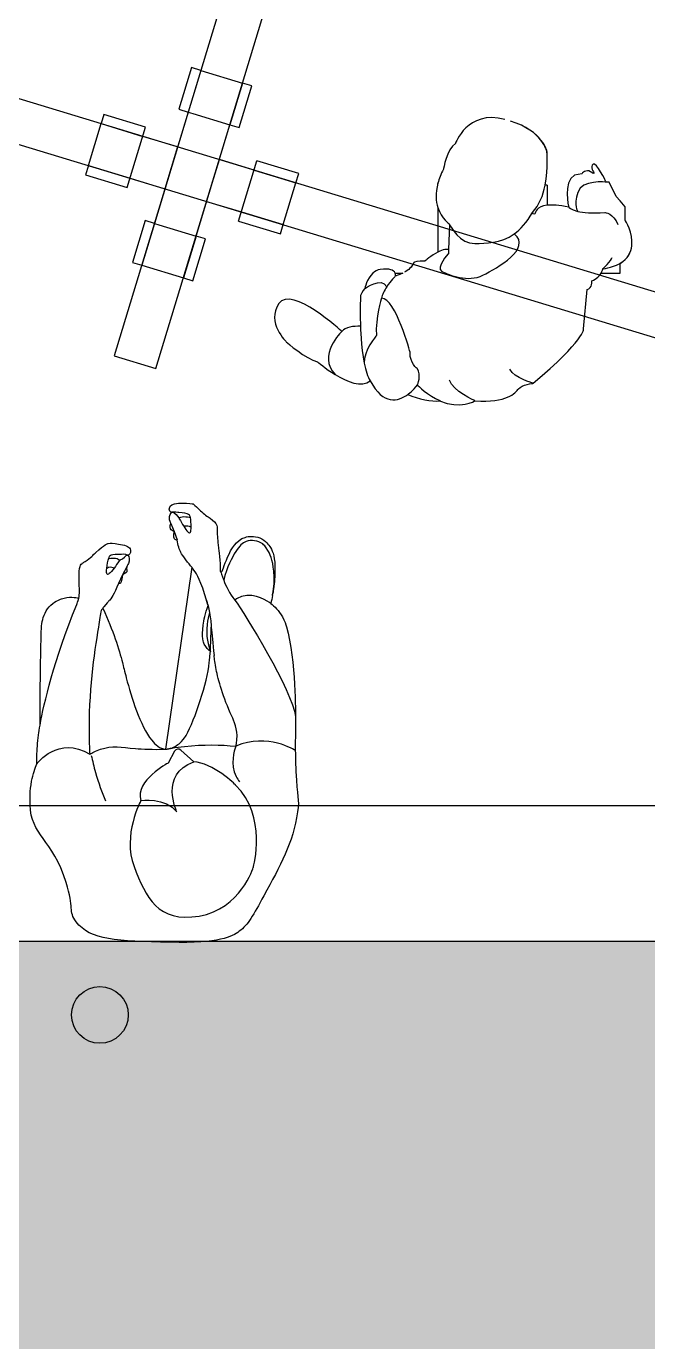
# Model space of a CAD drawing. Header units: millimetres. Extents: x 13722 to 114356, y -17117 to 61088.
# Drawn here: x 73308 to 74590, y 46100 to 48813 of the extents above; entities that cross this region are included whole.
import ezdxf

# ---------------------------------------------------------------- set-up
doc = ezdxf.new("R2010")
doc.units = ezdxf.units.MM
for name, color, linetype in [('01', 3, 'Continuous'), ('02', 250, 'Continuous'), ('03_lighting', 3, 'Continuous'), ('Toffu_Outline', 8, 'Continuous')]:
    doc.layers.add(name, color=color, linetype=linetype)

# ---------------------------------------------------------------- blocks, each defined once
blk = doc.blocks.new('lighting')
at = {"layer": '03_lighting'}
h = blk.add_hatch(dxfattribs=at)
h.set_pattern_fill('AR-CONC', color=256, scale=50)
h.paths.add_polyline_path([(93337, -567.7, 1), (93454.1, -567.7, 1)])
blk.add_circle((93395.5, -567.7), 58.6, dxfattribs=at)
blk = doc.blocks.new('90_90')
at = {"layer": '02'}
for p, q in [((12638.8, -431.1), (12618.8, -431.1)), ((12618.8, -431.1), (12618.8, -521.1)), ((12638.8, -431.1), (12638.8, -521.1)), ((12638.8, -431.1), (12728.8, -431.1)), ((12728.8, -431.1), (12728.8, -521.1)), ((12748.8, -431.1), (12728.8, -431.1)), ((12748.8, -521.1), (12748.8, -431.1)), ((12618.8, -521.1), (12748.8, -521.1)), ((12638.8, -521.1), (12638.8, -596.1)), ((12728.8, -596.1), (12728.8, -521.1)), ((12473.8, -576.1), (12473.8, -596.1)), ((12563.8, -576.1), (12473.8, -576.1)), ((12563.8, -596.1), (12473.8, -596.1)), ((12473.8, -596.1), (12473.8, -686.1)), ((12563.8, -596.1), (12563.8, -576.1)), ((12563.8, -596.1), (12563.8, -606.1)), ((12803.8, -596.1), (12563.8, -596.1)), ((12803.8, -576.1), (12803.8, -596.1)), ((12893.8, -576.1), (12803.8, -576.1)), ((12893.8, -596.1), (12803.8, -596.1)), ((12803.8, -596.1), (12803.8, -606.1)), ((12893.8, -596.1), (12893.8, -576.1)), ((12893.8, -596.1), (12893.8, -686.1)), ((12563.8, -606.1), (12563.8, -686.1)), ((12803.8, -606.1), (12803.8, -686.1)), ((12563.8, -686.1), (12473.8, -686.1)), ((12473.8, -686.1), (12473.8, -706.1)), ((12563.8, -706.1), (12563.8, -686.1)), ((12563.8, -686.1), (12803.8, -686.1)), ((12638.8, -686.1), (12638.8, -761.1)), ((12728.8, -761.1), (12728.8, -686.1)), ((12893.8, -686.1), (12803.8, -686.1)), ((12803.8, -686.1), (12803.8, -706.1)), ((12893.8, -706.1), (12893.8, -686.1)), ((12473.8, -706.1), (12563.8, -706.1)), ((12803.8, -706.1), (12893.8, -706.1)), ((12618.8, -761.1), (12618.8, -851.1)), ((12618.8, -761.1), (12748.8, -761.1)), ((12638.8, -761.1), (12638.8, -851.1)), ((12728.8, -761.1), (12728.8, -851.1)), ((12748.8, -851.1), (12748.8, -761.1)), ((12618.8, -851.1), (12638.8, -851.1)), ((12638.8, -851.1), (12728.8, -851.1)), ((12728.8, -851.1), (12748.8, -851.1))]:
    blk.add_line(p, q, dxfattribs=at)
for points in [[(12728.8, -596.1), (12638.8, -596.1)], [(12638.8, -686.1), (12728.8, -686.1)]]:
    blk.add_lwpolyline(points, dxfattribs=at)
blk = doc.blocks.new('RW')
at = {"layer": '02'}
for points in [[(93812.5, -24309.1), (93898.6, -24335.2), (94564.2, -22144.1), (94478.1, -22118)], [(96720.6, -24816.3), (96746.7, -24730.2), (92154, -23334.9), (92127.9, -23421)]]:
    blk.add_lwpolyline(points, close=True, dxfattribs=at)
at = {"layer": '02', "rotation": 73.10102855420456}
blk.add_blockref('90_90', (89672.9, -35884.4), dxfattribs=at)
blk = doc.blocks.new('FWFW')
at = {"layer": 'Toffu_Outline'}
for p, q in [((108797, -6424), (108797, -6465.8)), ((108571.1, -6470.3), (108571.1, -6549)), ((108797, -6465.8), (108797, -6466.1))]:
    blk.add_line(p, q, dxfattribs=at)
for points in [[(108709.3, -6288.5), (108631.3, -6268.5), (108607.3, -6338.5), (108607.3, -6338.5)], [(108796.3, -6354.5), (108796.3, -6354.5), (108788.2, -6313.3), (108721.1, -6291.9)], [(108796.1, -6354.5), (108796.1, -6354.5), (108788, -6313.3), (108721.1, -6292)], [(108607.3, -6338.5), (108589.3, -6349.5), (108582.6, -6391.5), (108582.6, -6391.5)], [(108792.4, -6424), (108799.7, -6388.6), (108796.1, -6354.5), (108796.1, -6354.5)], [(108796.9, -6363.5), (108796.7, -6357.9), (108796.3, -6354.5), (108796.3, -6354.5)], [(108582.6, -6391.5), (108577.3, -6401.8), (108573.7, -6411.5), (108571.3, -6420.3)], [(108868.3, -6400.5), (108868.3, -6400.5), (108853.3, -6403.5), (108853.3, -6403.5)], [(108886.3, -6396.5), (108877.3, -6390.5), (108868.3, -6400.5), (108868.3, -6400.5)], [(108891.3, -6380.8), (108884.6, -6385.5), (108893.3, -6399.2), (108893.3, -6399.2)], [(108893.3, -6399.2), (108892.3, -6402.5), (108886.3, -6396.5), (108886.3, -6396.5)], [(108918.5, -6418.1), (108917.6, -6416.1), (108897.8, -6376.3), (108891.3, -6380.8)], [(108571.3, -6420.3), (108565.7, -6440.9), (108567.1, -6457.4), (108571.1, -6470.3)], [(108571.1, -6420.3), (108570.8, -6421.6), (108570.5, -6422.8), (108570.2, -6424)], [(108766.3, -6480.5), (108780.5, -6465.6), (108788.3, -6444.9), (108792.5, -6424.5)], [(108792.5, -6424), (108792.5, -6424), (108792.4, -6424), (108792.4, -6424)], [(108797, -6424), (108797, -6424), (108792.5, -6424), (108792.5, -6424)], [(108853.3, -6403.5), (108827.8, -6418.5), (108841.3, -6469.5), (108841.3, -6469.5)], [(108918.4, -6418.1), (108918.4, -6418.1), (108868.6, -6412), (108859.6, -6439.5)], [(108918.6, -6418.1), (108918.6, -6418.1), (108918.6, -6418.1), (108918.5, -6418.1)], [(108924.3, -6418.1), (108924.3, -6418.1), (108918.6, -6418.1), (108918.6, -6418.1)], [(108939.3, -6447.5), (108939.3, -6447.5), (108924.3, -6418.1), (108924.3, -6418.1)], [(108859.6, -6439.5), (108850.6, -6467), (108859.6, -6478), (108859.6, -6478)], [(108947, -6456.3), (108947, -6456.3), (108939.3, -6447.5), (108939.3, -6447.5)], [(108957.9, -6468.8), (108957.9, -6468.8), (108947, -6456.3), (108947, -6456.3)], [(108571.1, -6470.3), (108578.6, -6493.9), (108595.3, -6504.8), (108595.3, -6504.8)], [(108728.9, -6524.8), (108741.8, -6515.4), (108754.5, -6501.4), (108766.1, -6480.5)], [(108770.9, -6483.2), (108767.9, -6486.8), (108766.3, -6480.5), (108766.3, -6480.5)], [(108797, -6465.8), (108773.6, -6468.3), (108773.1, -6480.6), (108770.9, -6483.2)], [(108841.1, -6469.4), (108821, -6465.5), (108807, -6464.7), (108797, -6465.8)], [(108841.3, -6469.5), (108841.2, -6469.5), (108841.2, -6469.4), (108841.1, -6469.4)], [(108841.1, -6469.5), (108841.1, -6469.5), (108844.7, -6474.6), (108859.6, -6478.2)], [(108859.6, -6478.2), (108870.8, -6480.8), (108888.4, -6482.6), (108915.8, -6480.5)], [(108915.8, -6480.5), (108915.8, -6480.5), (108933.4, -6482.1), (108942.4, -6505.5)], [(108957.9, -6496.8), (108957.9, -6496.8), (108957.9, -6468.8), (108957.9, -6468.8)], [(108595.3, -6505.2), (108595.3, -6505.2), (108593.3, -6556.7), (108593.3, -6556.7)], [(108595.1, -6504.8), (108595.1, -6504.8), (108595.2, -6504.9), (108595.3, -6505.2)], [(108595.3, -6504.8), (108595.3, -6504.8), (108595.3, -6505.2), (108595.3, -6505.2)], [(108595.3, -6505.2), (108597.3, -6509.2), (108616.4, -6545.9), (108647.6, -6544.5)], [(108971.4, -6549), (108974, -6523.1), (108957.9, -6496.8), (108957.9, -6496.8)], [(108647.6, -6544.5), (108670.4, -6543.5), (108700.2, -6545.5), (108728.9, -6524.8)], [(108664.1, -6610), (108694.1, -6594.5), (108765.7, -6555), (108728.9, -6524.8)], [(108571.1, -6562.3), (108558.1, -6569.3), (108544.4, -6581.1), (108544.4, -6581.1)], [(108571.1, -6549), (108571.1, -6549), (108571.1, -6562.3), (108571.1, -6562.3)], [(108585.6, -6557.1), (108581.5, -6557.4), (108576.5, -6559.5), (108571.2, -6562.3)], [(108593.1, -6556.7), (108591.7, -6556.8), (108589.4, -6556.9), (108585.6, -6557.1)], [(108593.3, -6556.7), (108593.2, -6556.7), (108593.2, -6556.7), (108593.1, -6556.7)], [(108593.1, -6557.1), (108593.1, -6557.1), (108593.1, -6565.5), (108593.1, -6565.5)], [(108947, -6585.5), (108963.5, -6576), (108970, -6562.6), (108971.4, -6549)], [(108947, -6585.4), (108963.4, -6575.9), (108969.8, -6562.5), (108971.1, -6549)], [(108971.1, -6549), (108971.1, -6549), (108971.4, -6549), (108971.4, -6549)], [(108521.8, -6583.8), (108518.2, -6593), (108510.1, -6599.4), (108502.3, -6603.7)], [(108544.4, -6581.1), (108529.8, -6579.3), (108521.8, -6583.8), (108521.8, -6583.8)], [(108593.1, -6565.5), (108593.1, -6565.5), (108565.6, -6594.5), (108579.6, -6602)], [(108911.1, -6596.8), (108911.1, -6596.8), (108929.1, -6580.1), (108931.1, -6573.5)], [(108911.3, -6596.8), (108926.6, -6594.5), (108938.2, -6590.6), (108947, -6585.5)], [(108947, -6585.5), (108947, -6585.5), (108947, -6585.4), (108947, -6585.4)], [(108947, -6605.6), (108947, -6605.6), (108947, -6585.5), (108947, -6585.5)], [(108436.8, -6605.7), (108424.9, -6617.1), (108420.3, -6637), (108420.1, -6638.1)], [(108420.1, -6638.1), (108421.6, -6637), (108454.7, -6612.1), (108465.8, -6633.8)], [(108436.9, -6605.6), (108436.9, -6605.6), (108436.8, -6605.7), (108436.8, -6605.7)], [(108452.3, -6598.2), (108446.2, -6598.8), (108441.1, -6601.8), (108436.9, -6605.8)], [(108483, -6605.6), (108480.4, -6598.8), (108471.6, -6596), (108452.3, -6598.2)], [(108483.8, -6611.2), (108483.8, -6611.2), (108474, -6621.4), (108465.8, -6633.8)], [(108483.8, -6611.2), (108483.8, -6609.1), (108483.5, -6607.2), (108482.8, -6605.6)], [(108482.8, -6605.6), (108482.8, -6605.6), (108483, -6605.6), (108483, -6605.6)], [(108483, -6605.6), (108483, -6605.6), (108498.7, -6605.6), (108498.7, -6605.6)], [(108498.7, -6605.6), (108490.7, -6609.5), (108483.8, -6611.2), (108483.8, -6611.2)], [(108579.6, -6602), (108593.6, -6609.5), (108634.1, -6625.5), (108664.1, -6610)], [(108888.5, -6621.5), (108899.3, -6617.6), (108905, -6611), (108908, -6605.6)], [(108908, -6605.6), (108908, -6605.6), (108908.1, -6605.6), (108908.1, -6605.6)], [(108908.1, -6605.6), (108910.9, -6600.7), (108911.3, -6596.8), (108911.3, -6596.8)], [(108908.1, -6605.6), (108908.1, -6605.6), (108947, -6605.6), (108947, -6605.6)], [(108420.1, -6638.1), (108415.8, -6641.2), (108411.8, -6652.1), (108411.8, -6652.1)], [(108420.1, -6638.1), (108420.1, -6638.1), (108420.1, -6638.1), (108420.1, -6638.1)], [(108465.8, -6633.8), (108460.7, -6641.5), (108456.3, -6650), (108455.1, -6657.5)], [(108871.8, -6720.2), (108871.8, -6720.2), (108879.1, -6639.5), (108879.1, -6639.5)], [(108879.1, -6639.5), (108891.1, -6636.8), (108888.5, -6621.5), (108888.5, -6621.5)], [(108411.8, -6652.1), (108410.7, -6675.9), (108410.8, -6696.9), (108411.5, -6715.3)], [(108455.1, -6657.5), (108455.1, -6657.5), (108441.6, -6697.5), (108444.6, -6734)], [(108514.1, -6770), (108514.1, -6770), (108483.6, -6656.5), (108455.1, -6657.5)], [(108373, -6726), (108373, -6726), (108321.1, -6775), (108359.5, -6814.9)], [(108411.5, -6715.3), (108397.2, -6714.8), (108380.3, -6716.5), (108373, -6726)], [(108411.5, -6715.3), (108411.5, -6715.3), (108412.7, -6757.1), (108419.4, -6791.2)], [(108767.8, -6832.8), (108875.1, -6743.5), (108871.8, -6720.2), (108871.8, -6720.2)], [(108259, -6748), (108259, -6748), (108299, -6783), (108323, -6788.5)], [(108444.6, -6734), (108444.6, -6734), (108417, -6766.6), (108419.4, -6791.2)], [(108529.1, -6803), (108529.1, -6803), (108512.6, -6790.5), (108514.1, -6770)], [(108323, -6788.5), (108323, -6788.5), (108339, -6802.5), (108359.5, -6814.9)], [(108419.4, -6791.2), (108419.4, -6791.2), (108419.4, -6791.3), (108419.4, -6791.4)], [(108419.4, -6791.4), (108422.3, -6806.3), (108426.3, -6819.7), (108431.7, -6827.5)], [(108529.1, -6836.2), (108529.1, -6836.2), (108537.6, -6815.5), (108529.1, -6803)], [(108767.8, -6832.8), (108767.8, -6832.8), (108728.1, -6821.5), (108719.6, -6804)], [(108359.5, -6814.9), (108383.6, -6829.7), (108414.1, -6842.3), (108431.7, -6827.5)], [(108431.7, -6827.5), (108458.6, -6878.9), (108489.3, -6870.2), (108508.9, -6856)], [(108508.9, -6856), (108508.9, -6856), (108520.7, -6847.8), (108529.1, -6836.2)], [(108529.1, -6836.2), (108529.1, -6836.2), (108551.4, -6859.1), (108575, -6868.5)], [(108647.7, -6868.8), (108647.7, -6868.8), (108601.6, -6848.5), (108595.1, -6826.5)], [(108737.8, -6844.2), (108744.4, -6835.5), (108767.8, -6832.8), (108767.8, -6832.8)], [(108508.9, -6856), (108532.4, -6864.9), (108557.6, -6871.7), (108574.8, -6868.9)], [(108647.7, -6868.8), (108713.8, -6873.5), (108731.1, -6852.8), (108737.8, -6844.2)], [(108574.8, -6868.9), (108617.6, -6887.7), (108647.7, -6868.8), (108647.7, -6868.8)], [(108575, -6868.5), (108575.2, -6868.6), (108575.4, -6868.8), (108575.6, -6868.8)]]:
    blk.add_open_spline(points, degree=3, dxfattribs=at)
blk.add_open_spline([(108373, -6726), (108373, -6726), (108269.6, -6630), (108243, -6668.6), (108216.3, -6707.3), (108259, -6748), (108259, -6748)], degree=3, knots=[3, 3, 3, 3, 4, 4, 4, 5, 5, 5, 5], dxfattribs=at)

msp = doc.modelspace()

# ---------------------------------------------------------------- hatches: boundary and pattern name
at = {"layer": '01', "lineweight": -2, "true_color": 0x999b37}
h = msp.add_hatch(dxfattribs=at)
h.set_pattern_fill('AR-SAND', color=55, scale=5)
h.set_pattern_definition([(37.5, (-19358.14, 55669.14), (-8.00016, 244.7066), [0, -193.04, 0, -215.9, 0, -206.375]), (7.5, (-19358.14, 55669.14), (224.7616, 358.4126), [0, -104.14, 0, -173.99, 0, -66.675]), (327.5, (-19514.35, 55669.14), (395.4962, 0.7186), [0, -63.5, 0, -228.6, 0, -298.45]), (317.5, (-19514.35, 55669.14), (381.7782, 111.4647), [0, -31.75, 0, -149.86, 0, -171.45])])
h.paths.add_polyline_path([(70453.8, 46925), (70453.8, 44706.3), (72599.6, 43985), (76293.8, 43985), (76293.8, 46925)], flags=17)
h.paths.add_polyline_path([(70453.8, 56885), (70453.8, 54825), (72903.8, 54825), (72903.8, 56885)], flags=17)
h.paths.add_polyline_path([(79063.8, 48295), (79063.8, 46455), (81313.8, 46455), (81313.8, 48295)], flags=17)
h.paths.add_polyline_path([(66994.8, 54545, 0.409585), (64324.8, 57165), (62204.1, 57165), (62204.1, 41905), (62204.1, 40905), (83214.7, 40905), (83214.7, 57165), (77183.8, 57165), (77183.8, 54545), (78783.8, 54545), (78783.8, 52975), (81593.8, 52975), (81593.8, 48575), (81593.8, 46175), (81593.8, 41905), (72553.8, 41905), (64324.8, 44405), (64324.8, 47105), (64324.8, 49485), (66994.8, 49485)])

# ---------------------------------------------------------------- linework, layer by layer
at = {"layer": '01'}
for points in [[(76573.8, 43705), (76573.8, 47205), (70173.8, 47205), (70173.8, 44505), (72553.8, 43705)], [(76293.8, 43985), (76293.8, 46925), (70453.8, 46925), (70453.8, 44706.3), (72599.6, 43985)]]:
    msp.add_lwpolyline(points, close=True, dxfattribs=at)
at = {"layer": 'Toffu_Outline'}
for p, q in [((73606.5, 47787), (73612.9, 47770.4)), ((73612.9, 47770.4), (73619.6, 47753.2)), ((73515.3, 47697.4), (73506.8, 47680.9)), ((73649.3, 47696.7), (73595.3, 47321.7)), ((73649.3, 47696.8), (73649.3, 47696.7)), ((73506.8, 47680.9), (73498, 47663.6))]:
    msp.add_line(p, q, dxfattribs=at)
for points in [[(73604.6, 47822.8), (73609.6, 47832.6), (73652.3, 47827.8), (73652.3, 47827.8)], [(73606.5, 47787), (73606.5, 47787), (73599.1, 47799), (73607.5, 47810.1)], [(73607.5, 47810.1), (73607.5, 47810.1), (73599.5, 47812.9), (73604.6, 47822.8)], [(73607.6, 47810.1), (73607.6, 47810.1), (73607.5, 47810.1), (73607.5, 47810.1)], [(73607.8, 47810.2), (73607.8, 47810.2), (73607.7, 47810.1), (73607.6, 47810.1)], [(73607.8, 47810.2), (73609.2, 47810.6), (73615, 47811.2), (73622.6, 47799)], [(73622.8, 47809.8), (73622.8, 47809.8), (73611.1, 47811.2), (73607.8, 47810.2)], [(73646.4, 47801.5), (73646.4, 47801.5), (73644.1, 47809.7), (73622.8, 47809.8)], [(73632.7, 47801.2), (73638.7, 47801.5), (73643.7, 47800.3), (73646.8, 47799.2)], [(73646.8, 47799.2), (73646.5, 47800.7), (73646.4, 47801.5), (73646.4, 47801.5)], [(73652.3, 47827.8), (73656.7, 47823.4), (73661.4, 47819), (73666.3, 47814.5)], [(73666.3, 47814.5), (73666.7, 47814.2), (73667.1, 47813.8), (73667.5, 47813.4)], [(73667.5, 47813.4), (73671, 47810.2), (73674.6, 47807.1), (73678.1, 47804.1)], [(73678.1, 47804.1), (73682, 47801.7), (73685, 47799.5), (73687.2, 47797.9)], [(73612.9, 47770.4), (73612.9, 47770.4), (73600.1, 47774.9), (73606.5, 47787)], [(73622.6, 47799), (73625.1, 47799.9), (73628.5, 47800.9), (73632.7, 47801.2)], [(73622.6, 47799), (73623, 47798.4), (73623.4, 47797.7), (73623.8, 47797)], [(73623.8, 47797), (73626.8, 47791.8), (73629.9, 47786.3), (73632.8, 47781.5)], [(73632.8, 47781.5), (73634.1, 47781.9), (73635.7, 47782.4), (73637.7, 47782.5)], [(73632.8, 47781.5), (73639, 47771.3), (73644.5, 47764.2), (73646.8, 47769.5)], [(73637.7, 47782.5), (73642.8, 47782.7), (73646.6, 47780.2), (73648.2, 47779.1)], [(73648.2, 47779.1), (73648.3, 47786.4), (73647.3, 47795.2), (73646.8, 47799.2)], [(73646.8, 47769.5), (73647.7, 47771.7), (73648.1, 47775.2), (73648.2, 47779)], [(73648.2, 47779.1), (73648.2, 47779.1), (73648.2, 47779), (73648.2, 47779)], [(73687.2, 47797.9), (73694.5, 47792.3), (73699.1, 47788.7), (73701, 47782.8)], [(73701, 47782.8), (73702.1, 47779.6), (73702, 47776.7), (73701.8, 47774.9)], [(73701.8, 47774.9), (73702, 47766.4), (73702.5, 47755.5), (73703.9, 47742.9)], [(73619.6, 47753.2), (73619.6, 47753.2), (73609.7, 47749.3), (73612.9, 47770.4)], [(73627.2, 47727), (73624, 47733), (73620.6, 47741.6), (73619.6, 47753.2)], [(73709.5, 47686.9), (73715.6, 47685.3), (73723.9, 47747.2), (73759.3, 47758.5)], [(73761.5, 47749.8), (73753.7, 47746.9), (73748.1, 47741.4), (73740.3, 47729.2)], [(73759.3, 47758.5), (73766.5, 47760.8), (73778.2, 47762.1), (73789.8, 47757.3)], [(73795.9, 47744.9), (73786.2, 47752.1), (73772.5, 47754), (73761.5, 47749.8)], [(73789.8, 47757.3), (73802.3, 47752.2), (73808.6, 47742.4), (73811.6, 47737.8)], [(73429.8, 47709), (73440.2, 47716.1), (73448.4, 47724.3), (73448.4, 47724.3)], [(73448.4, 47724.3), (73449.5, 47725.4), (73450.6, 47726.4), (73451.6, 47727.4)], [(73451.6, 47727.4), (73469.2, 47744.1), (73476.7, 47746), (73476.7, 47746)], [(73476.7, 47746), (73482.2, 47747), (73487.5, 47746.1), (73498.2, 47744.4)], [(73483, 47721.5), (73480.4, 47720.4), (73478.9, 47718.5), (73478.7, 47717.7)], [(73502.7, 47723.3), (73493.8, 47722.6), (73487.2, 47723.3), (73483, 47721.5)], [(73498.2, 47744.4), (73510.6, 47742.4), (73519.5, 47740.9), (73522.2, 47734.7)], [(73501.4, 47712), (73508.9, 47712.6), (73513.1, 47723.7), (73517.2, 47721.9)], [(73517.2, 47721.9), (73513.8, 47724.3), (73502.7, 47723.3), (73502.7, 47723.3)], [(73517.2, 47721.9), (73517.3, 47721.9), (73517.3, 47721.8), (73517.3, 47721.8)], [(73517.3, 47721.8), (73517.4, 47721.8), (73517.5, 47721.8), (73517.5, 47721.7)], [(73517.5, 47721.7), (73517.5, 47721.7), (73517.4, 47721.8), (73517.3, 47721.8)], [(73521.6, 47724.6), (73521.5, 47724.5), (73519.1, 47721.2), (73517.5, 47721.7)], [(73517.5, 47721.7), (73521.6, 47719.4), (73521.2, 47710.8), (73518.9, 47704.9)], [(73522.2, 47734.7), (73523.5, 47731.8), (73523.6, 47727.4), (73521.6, 47724.6)], [(73637.4, 47712.3), (73630.4, 47721.7), (73628.8, 47724.1), (73627.2, 47727)], [(73703.9, 47742.9), (73705.1, 47731.6), (73705.8, 47729.7), (73706.7, 47719.3)], [(73740.3, 47729.2), (73732.5, 47717), (73722.1, 47697.5), (73715.3, 47670.2)], [(73806.6, 47731.7), (73801.7, 47740.2), (73797.9, 47743.4), (73795.9, 47744.9)], [(73818.7, 47688.5), (73816.6, 47712.7), (73810.1, 47725.7), (73806.6, 47731.7)], [(73811.6, 47737.8), (73817.5, 47728.5), (73821.3, 47716.7), (73821, 47689.1)], [(73417.2, 47662.6), (73416.2, 47694.1), (73418.7, 47700.9), (73423.2, 47704.9)], [(73423.2, 47704.9), (73424.9, 47706.4), (73424.5, 47705.4), (73429.8, 47709)], [(73473.9, 47684.2), (73473.3, 47686.6), (73473.4, 47690.3), (73473.9, 47694.3)], [(73473.9, 47694.3), (73474.8, 47702.1), (73477, 47711.1), (73478.1, 47715.4)], [(73484.5, 47696.6), (73479.5, 47697.4), (73475.5, 47695.3), (73473.9, 47694.3)], [(73489.1, 47694.9), (73481.6, 47685), (73475.4, 47678.3), (73473.9, 47684.2)], [(73478.6, 47717.1), (73478.1, 47715.4), (73478.1, 47715.4), (73478.1, 47715.4)], [(73478.1, 47715.4), (73478.3, 47714.3), (73485.4, 47716.6), (73492, 47715.6)], [(73478.7, 47717.7), (73478.7, 47717.7), (73478.7, 47717.7), (73478.6, 47717.1)], [(73489.1, 47694.9), (73487.9, 47695.6), (73486.4, 47696.3), (73484.5, 47696.6)], [(73500, 47710.1), (73496.4, 47705), (73492.6, 47699.6), (73489.1, 47694.9)], [(73489.1, 47694.9), (73489.1, 47694.9), (73489.1, 47694.9), (73489.1, 47694.9)], [(73492, 47715.6), (73498, 47714.6), (73497.6, 47711.8), (73501.4, 47712)], [(73501.4, 47712), (73501, 47711.4), (73500.5, 47710.8), (73500, 47710.1)], [(73515.3, 47697.4), (73514.3, 47692.3), (73516.8, 47690.8), (73515.3, 47687.4)], [(73518.9, 47704.9), (73517.3, 47700.7), (73516, 47701), (73515.3, 47697.4)], [(73649.3, 47696.7), (73646, 47701), (73642.6, 47705.5), (73637.4, 47712.3)], [(73653.8, 47691.1), (73652.2, 47693.1), (73650.8, 47694.9), (73649.3, 47696.7)], [(73706.7, 47719.3), (73709, 47696.6), (73707.1, 47687.6), (73709.5, 47686.9)], [(73506.8, 47680.9), (73504.7, 47666.7), (73502.7, 47663.3), (73501.2, 47663.2)], [(73515.3, 47687.4), (73515.3, 47687.4), (73514.5, 47685.7), (73506.8, 47680.9)], [(73679.8, 47629), (73668.8, 47666.9), (73660, 47683.3), (73653.8, 47691.1)], [(73709.5, 47686.9), (73709.5, 47686.9), (73711.4, 47680.1), (73715.3, 47670.2)], [(73715.3, 47670.2), (73720, 47658.5), (73727.5, 47642.7), (73738.1, 47629)], [(73821, 47689.1), (73820.9, 47679.1), (73820.2, 47666.6), (73818.1, 47652.1)], [(73818.1, 47652.1), (73820, 47667), (73819.5, 47679.5), (73818.7, 47688.5)], [(73416.2, 47633.2), (73418.3, 47643.1), (73417.6, 47649.2), (73417.2, 47662.6)], [(73498, 47663.6), (73489.4, 47641.4), (73483.1, 47631.8), (73478.7, 47627.3)], [(73498, 47663.6), (73497.7, 47663.6), (73497.7, 47663.7), (73498, 47663.6)], [(73501.2, 47663.2), (73500.5, 47663.2), (73498.6, 47663.5), (73498, 47663.6)], [(73498, 47663.6), (73498, 47663.6), (73498, 47663.6), (73498, 47663.6)], [(73812.4, 47622), (73807.9, 47625.3), (73780.9, 47645.3), (73752.4, 47636.2)], [(73816, 47638.8), (73815, 47633.4), (73813.8, 47627.8), (73812.4, 47622)], [(73816, 47638.8), (73816.1, 47639.5), (73816.2, 47640.2), (73816.3, 47640.8)], [(73817.9, 47650.7), (73817.5, 47647.5), (73817, 47644.1), (73816.3, 47640.8)], [(73816.3, 47640.8), (73817, 47644.2), (73817.5, 47647.5), (73817.9, 47650.7)], [(73817.9, 47650.7), (73818, 47651.2), (73818.1, 47651.6), (73818.1, 47652.1)], [(73336.6, 47371.5), (73344.7, 47416.7), (73364.7, 47503.5), (73412.1, 47620.3)], [(73355.3, 47615.1), (73364.8, 47625.6), (73376.4, 47630.1), (73380.4, 47631.5)], [(73380.4, 47631.5), (73396.6, 47637.1), (73410.5, 47634.6), (73416.2, 47633.2)], [(73412.1, 47620.3), (73412.8, 47621.9), (73414.7, 47626.6), (73416.2, 47633.2)], [(73466, 47612.4), (73464.6, 47610.5), (73463.5, 47609), (73462.7, 47607.8)], [(73468.1, 47615.2), (73467.3, 47614.2), (73466.6, 47613.2), (73466, 47612.4)], [(73466, 47612.4), (73487.5, 47566.1), (73499.4, 47527), (73506.3, 47500.2)], [(73478.7, 47627.3), (73477.8, 47626.3), (73473.4, 47621.9), (73468.1, 47615.2)], [(73673.1, 47577.5), (73674.5, 47587.7), (73677.2, 47601.7), (73683, 47617.7)], [(73680.4, 47626.8), (73680.2, 47627.6), (73680, 47628.3), (73679.8, 47629)], [(73679.8, 47629), (73680, 47628.3), (73680.2, 47627.6), (73680.4, 47626.8)], [(73680.4, 47626.8), (73680.5, 47626.6), (73680.6, 47626.3), (73680.7, 47626)], [(73682.5, 47619.5), (73681.9, 47621.7), (73681.2, 47623.9), (73680.7, 47626)], [(73680.7, 47626), (73681.2, 47624.2), (73681.8, 47621.9), (73682.5, 47619.5)], [(73682.5, 47619.5), (73682.7, 47618.9), (73682.8, 47618.3), (73683, 47617.7)], [(73683, 47617.7), (73684.2, 47612.5), (73685.3, 47607.7), (73686.1, 47603.2)], [(73752.4, 47636.2), (73748.2, 47634.9), (73743.3, 47632.7), (73738.1, 47629)], [(73738.1, 47629), (73758.4, 47602.6), (73857, 47441.6), (73863.6, 47389)], [(73812.4, 47622), (73819.7, 47616.4), (73829.2, 47607.5), (73836.6, 47594.3)], [(73462.7, 47607.8), (73461.2, 47599.7), (73459.2, 47587.9), (73456.9, 47573.6)], [(73686.1, 47603.2), (73683.9, 47596.3), (73681.9, 47588.1), (73680.9, 47578.7)], [(73686.1, 47603.2), (73688.4, 47590.9), (73689.2, 47581), (73689.8, 47573.1)], [(73836.6, 47594.3), (73841.1, 47586.3), (73843.5, 47579.1), (73844.8, 47574.2)], [(73336.6, 47371.5), (73336.6, 47377.8), (73336.3, 47478.8), (73339.1, 47565.6)], [(73456.9, 47573.6), (73447.8, 47516.5), (73436, 47440.1), (73437.7, 47346.6)], [(73675.3, 47538.5), (73673.8, 47541.7), (73669.6, 47551.3), (73673.1, 47577.5)], [(73680.9, 47578.7), (73678.3, 47554.8), (73683.4, 47535), (73687.8, 47523)], [(73687.8, 47523), (73688.5, 47539.7), (73689.2, 47556.3), (73689.8, 47573.1)], [(73689.8, 47573.1), (73691, 47559), (73692.7, 47540.5), (73695.5, 47514.9)], [(73844.8, 47574.2), (73863.9, 47505.7), (73863.6, 47389), (73863.6, 47389)], [(73687.8, 47523), (73684, 47526), (73678.9, 47531), (73675.3, 47538.5)], [(73685.5, 47500.2), (73685.6, 47501.6), (73687.8, 47522.9), (73687.8, 47523)], [(73699.8, 47485.7), (73697.2, 47498.3), (73696, 47508.7), (73695.5, 47514.9)], [(73506.3, 47500.2), (73508.2, 47492.8), (73510.9, 47481.7), (73514.4, 47468.5)], [(73637.8, 47349.9), (73656.7, 47383.8), (73681.2, 47458.8), (73685.5, 47500.2)], [(73732.3, 47389.4), (73714, 47427.5), (73703.8, 47465.9), (73699.8, 47485.7)], [(73514.4, 47468.5), (73525, 47428.7), (73542.7, 47370.2), (73566.8, 47339.9)], [(73336.6, 47371.4), (73336.6, 47371.4), (73336.6, 47371.5), (73336.6, 47371.5)], [(73336.6, 47371.2), (73336.6, 47371.2), (73336.6, 47371.3), (73336.6, 47371.4)], [(73742.9, 47349.9), (73743, 47367.3), (73732.3, 47389.4), (73732.3, 47389.4)], [(73863.6, 47389), (73863.5, 47337.7), (73862.8, 47346), (73863.1, 47319)], [(73329.8, 47291.7), (73329.8, 47291.7), (73374.8, 47351.1), (73439, 47311.3)], [(73333.4, 47351), (73333.4, 47351), (73333.3, 47351), (73333.3, 47351)], [(73437.7, 47346.6), (73437.9, 47333.2), (73438.4, 47321.3), (73439, 47311.3)], [(73628.4, 47337.4), (73633.7, 47342.7), (73636.7, 47347.9), (73637.8, 47349.9)], [(73863.1, 47319), (73863.1, 47319), (73806.1, 47356.2), (73740.5, 47327.8)], [(73740.5, 47327.8), (73740.5, 47327.8), (73742.8, 47337.4), (73742.9, 47349.9)], [(73329.8, 47291.7), (73329.7, 47311.2), (73330.8, 47326.8), (73331.5, 47336.4)], [(73439, 47311.3), (73443.7, 47314.2), (73451.2, 47318.4), (73461, 47321.6)], [(73461, 47321.6), (73485.4, 47329.6), (73504.2, 47325.5), (73533.1, 47323.1)], [(73533.1, 47323.1), (73547.8, 47321.8), (73569, 47320.7), (73595.3, 47321.7)], [(73566.8, 47339.9), (73573.9, 47330.9), (73583.3, 47322.4), (73595.3, 47321.7)], [(73595.3, 47321.7), (73599.9, 47321.4), (73604.4, 47322.4), (73608.5, 47324)], [(73595.3, 47321.7), (73599.6, 47322.5), (73604, 47323.2), (73608.5, 47324)], [(73613.7, 47317.2), (73613.7, 47317.2), (73600.5, 47292.7), (73600.5, 47292.7)], [(73608.5, 47324), (73618, 47327.6), (73625.6, 47334.6), (73628.4, 47337.4)], [(73608.5, 47324), (73616.8, 47325.3), (73625.3, 47326.5), (73634.2, 47327.4)], [(73626.8, 47319.5), (73622.7, 47323.1), (73616.3, 47322), (73613.7, 47317.2)], [(73653.5, 47295.4), (73653.5, 47295.4), (73626.8, 47319.5), (73626.8, 47319.5)], [(73634.2, 47327.4), (73673.8, 47331.7), (73709.7, 47330.8), (73740.5, 47327.8)], [(73740.5, 47327.8), (73736.9, 47318.3), (73728.2, 47291.1), (73740.9, 47265.6)], [(73863.1, 47319), (73863.3, 47301.4), (73863.7, 47287.1), (73864.3, 47275.3)], [(73319, 47255.4), (73321.8, 47270.5), (73326.1, 47282.7), (73329.8, 47291.7)], [(73442.2, 47308.7), (73444.6, 47297.6), (73447.4, 47285.9), (73450.8, 47273.8)], [(73600.5, 47292.7), (73600.5, 47292.7), (73532.3, 47257.1), (73544.4, 47215.7)], [(73618.7, 47192.5), (73618.7, 47192.5), (73581.7, 47269.7), (73653.5, 47295.4)], [(73740, 47247.7), (73740, 47247.7), (73692.6, 47294.3), (73653.5, 47295.4)], [(73450.8, 47273.8), (73457, 47252.1), (73464.2, 47232.6), (73471.6, 47215.3)], [(73740.9, 47265.6), (73743, 47261.4), (73745.4, 47257.7), (73748, 47254.5)], [(73864.3, 47275.3), (73866.8, 47223), (73872, 47218.9), (73867.8, 47192.1)], [(73316.1, 47206.9), (73315.9, 47218.8), (73315.3, 47235.2), (73319, 47255.4)], [(73776.7, 47078.4), (73776.7, 47078.4), (73805.3, 47184), (73740, 47247.7)], [(73390.4, 47046.5), (73361.8, 47137.4), (73317, 47144.4), (73316.1, 47206.9)], [(73544.4, 47215.7), (73544.4, 47215.7), (73506, 47143.6), (73530.3, 47079.8)], [(73544.4, 47215.7), (73544.4, 47215.7), (73595.1, 47223.3), (73618.7, 47192.5)], [(73867.8, 47192.1), (73858.3, 47128.7), (73831.8, 47080.5), (73798.3, 47019.3)], [(73530.3, 47079.8), (73554.6, 47016), (73579.3, 46963.1), (73664.7, 46977.5)], [(73664.7, 46977.5), (73750.1, 46991.9), (73776.7, 47078.4), (73776.7, 47078.4)], [(73410.9, 46965.7), (73394.4, 46987.6), (73407.1, 46993.5), (73390.4, 47046.5)], [(73798.3, 47019.3), (73776.5, 46979.3), (73765.2, 46959.2), (73747.5, 46946)], [(73605, 46923.3), (73494.9, 46925.8), (73439.9, 46927.1), (73410.9, 46965.7)], [(73747.5, 46946), (73732.4, 46934.8), (73706.4, 46920.9), (73605, 46923.3)]]:
    msp.add_open_spline(points, degree=3, dxfattribs=at)
for points in [[(73339.1, 47565.6), (73339.2, 47569.5), (73339.4, 47574.7), (73340.2, 47580.5), (73341.8, 47591.4), (73345.6, 47604.4), (73355.3, 47615.1)], [(73331.5, 47336.4), (73331.5, 47336.4), (73331.9, 47341.4), (73333.3, 47351), (73334.1, 47356.4), (73335.2, 47363.2), (73336.6, 47371.4)]]:
    msp.add_open_spline(points, degree=3, knots=[1, 1, 1, 1, 2, 2, 2, 3, 3, 3, 3], dxfattribs=at)

# ---------------------------------------------------------------- block references
at = {"layer": '02'}
for name, p in [('RW', (-20323.1, 72442.3)), ('FWFW', (-34414, 54909.1))]:
    msp.add_blockref(name, p, dxfattribs=at)
at = {"layer": '03_lighting'}
msp.add_blockref('lighting', (-19935.6, 47341.3), dxfattribs=at)

doc.saveas('drawing.dxf')
